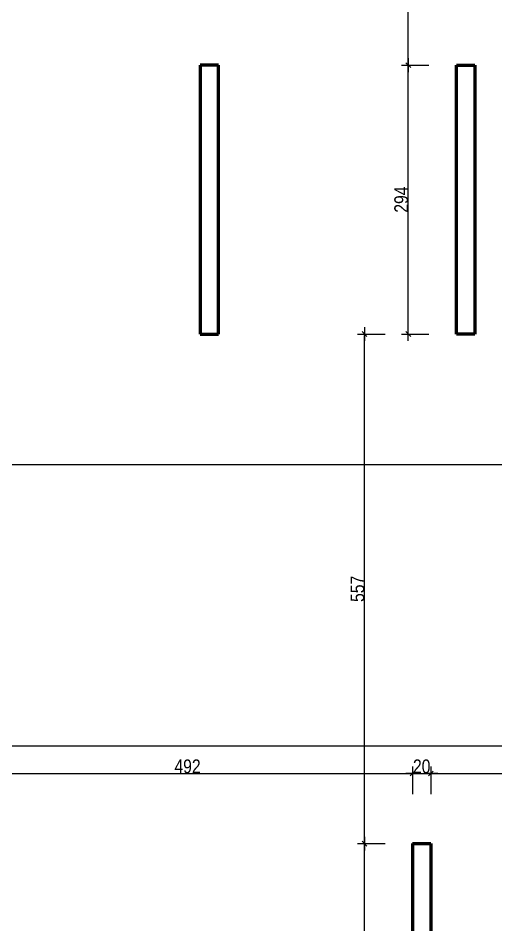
# Model space of a CAD drawing. Header units: centimetres. Extents: x 16433 to 114398, y -50094 to -12305.
# Drawn here: x 40043 to 40565, y -40593 to -39602 of the extents above; entities that cross this region are included whole.
import ezdxf

# ---------------------------------------------------------------- set-up
doc = ezdxf.new("R2010")
doc.units = ezdxf.units.CM
doc.header["$LTSCALE"] = 0.5
doc.layers.get('DEFPOINTS').update_dxf_attribs({"linetype": 'CONTINUOUS'})
doc.layers.add('01_cote_gen', color=4, linetype='CONTINUOUS')
doc.layers.add('AA_COTES', color=2, linetype='CONTINUOUS')
doc.layers.add('01_murs_coup', color=5, linetype='CONTINUOUS', lineweight=60)
doc.styles.add('STYLE2', font='ARIALN.TTF')
doc.dimstyles.new('JB50', dxfattribs={"dimscale": 0.1, "dimtxt": 150, "dimasz": 15, "dimexe": 0.1, "dimexo": 0.1, "dimgap": 0.09, "dimtad": 1, "dimdec": 1, "dimdsep": 46, "dimtxsty": 'STYLE2', "dimblk1": 'BOND_G', "dimblk2": 'BOND_D', "dimsah": 1, "dimcen": 1.5, "dimdle": 0.01, "dimse1": 1, "dimse2": 1, "dimclrd": 4, "dimclre": 2, "dimclrt": 6, "dimazin": 2, "dimtfac": 2.333333, "dimtdec": 1, "dimtix": 1, "dimtmove": 2, "dimatfit": 3, "dimldrblk": 'BOND_G', "dimfxl": 1, "dimtolj": 1, "dimtzin": 0, "dimarcsym": 0})

# ---------------------------------------------------------------- blocks, each defined once
blk = doc.blocks.new('BOND_G')
at = {"layer": 'AA_COTES', "color": 0}
for p, q in [((0, -5), (0, 15)), ((5, 0), (-5, 0)), ((1.77, 1.77), (-1.77, -1.77))]:
    blk.add_line(p, q, dxfattribs=at)
blk = doc.blocks.new('BOND_D')
at = {"layer": 'AA_COTES', "color": 0}
for p, q in [((5, 0), (-5, 0)), ((-1.77, -1.77), (1.77, 1.77)), ((0, 5), (0, -15))]:
    blk.add_line(p, q, dxfattribs=at)
blk = doc.blocks.new('*D2894')
at = {"layer": '01_cote_gen', "color": 4, "lineweight": -2, "transparency": 16777216}
blk.add_line((39983.39, -40427.9), (40472.39, -40427.9), dxfattribs=at)
at = {"layer": 'DEFPOINTS', "color": 0}
for p in [(40473.89, -40427.9), (39981.89, -40435.4), (40473.89, -40450.57)]:
    blk.add_point(p, dxfattribs=at)
at = {"layer": '01_cote_gen', "color": 4, "lineweight": -2, "transparency": 16777216, "xscale": 1.5, "yscale": 1.5, "zscale": 1.5, "rotation": 180}
blk.add_blockref('BOND_G', (39981.89, -40427.9), dxfattribs=at)
at = {"layer": '01_cote_gen', "color": 4, "lineweight": -2, "transparency": 16777216, "xscale": 1.5, "yscale": 1.5, "zscale": 1.5}
blk.add_blockref('BOND_D', (40473.89, -40427.9), dxfattribs=at)
at = {"layer": '01_cote_gen', "color": 6, "transparency": 16777216, "insert": (40227.89, -40420.23), "char_height": 15, "attachment_point": 5, "style": 'STYLE2'}
blk.add_mtext('\\A1;492', dxfattribs=at)
blk = doc.blocks.new('*D2895')
at = {"layer": '01_cote_gen', "color": 4, "lineweight": -2, "transparency": 16777216}
blk.add_line((40475.39, -40427.9), (40492.39, -40427.9), dxfattribs=at)
at = {"layer": 'DEFPOINTS', "color": 0}
for p in [(40493.89, -40427.9), (40473.89, -40450.57), (40493.89, -40450.57)]:
    blk.add_point(p, dxfattribs=at)
at = {"layer": '01_cote_gen', "color": 4, "lineweight": -2, "transparency": 16777216, "xscale": 1.5, "yscale": 1.5, "zscale": 1.5, "rotation": 180}
blk.add_blockref('BOND_G', (40473.89, -40427.9), dxfattribs=at)
at = {"layer": '01_cote_gen', "color": 4, "lineweight": -2, "transparency": 16777216, "xscale": 1.5, "yscale": 1.5, "zscale": 1.5}
blk.add_blockref('BOND_D', (40493.89, -40427.9), dxfattribs=at)
at = {"layer": '01_cote_gen', "color": 6, "transparency": 16777216, "insert": (40483.89, -40420.23), "char_height": 15, "attachment_point": 5, "style": 'STYLE2'}
blk.add_mtext('\\A1;20', dxfattribs=at)
blk = doc.blocks.new('*D2896')
at = {"layer": '01_cote_gen', "color": 4, "lineweight": -2, "transparency": 16777216}
blk.add_line((40495.39, -40427.9), (40752.39, -40427.9), dxfattribs=at)
at = {"layer": 'DEFPOINTS', "color": 0}
for p in [(40753.89, -40427.9), (40493.89, -40450.57), (40753.89, -40450.4)]:
    blk.add_point(p, dxfattribs=at)
at = {"layer": '01_cote_gen', "color": 4, "lineweight": -2, "transparency": 16777216, "xscale": 1.5, "yscale": 1.5, "zscale": 1.5, "rotation": 180}
blk.add_blockref('BOND_G', (40493.89, -40427.9), dxfattribs=at)
at = {"layer": '01_cote_gen', "color": 4, "lineweight": -2, "transparency": 16777216, "xscale": 1.5, "yscale": 1.5, "zscale": 1.5}
blk.add_blockref('BOND_D', (40753.89, -40427.9), dxfattribs=at)
at = {"layer": '01_cote_gen', "color": 6, "transparency": 16777216, "insert": (40623.89, -40420.23), "char_height": 15, "attachment_point": 5, "style": 'STYLE2'}
blk.add_mtext('\\A1;260', dxfattribs=at)
blk = doc.blocks.new('*D2936')
at = {"layer": '01_cote_gen', "color": 4, "lineweight": -2, "transparency": 16777216}
blk.add_line((41385.38, -40090.36), (39983.39, -40090.36), dxfattribs=at)
at = {"layer": 'DEFPOINTS', "color": 0}
for p in [(41386.88, -40064.42), (39981.89, -40088.13), (39981.89, -40090.36)]:
    blk.add_point(p, dxfattribs=at)
at = {"layer": '01_cote_gen', "color": 4, "lineweight": -2, "transparency": 16777216, "xscale": 1.5, "yscale": 1.5, "zscale": 1.5, "rotation": 180}
blk.add_blockref('BOND_D', (39981.89, -40090.36), dxfattribs=at)
at = {"layer": '01_cote_gen', "color": 4, "lineweight": -2, "transparency": 16777216, "xscale": 1.5, "yscale": 1.5, "zscale": 1.5}
blk.add_blockref('BOND_G', (41386.88, -40090.36), dxfattribs=at)
at = {"layer": '01_cote_gen', "color": 6, "transparency": 16777216, "insert": (40684.38, -40082.69), "char_height": 15, "attachment_point": 5, "style": 'STYLE2'}
blk.add_mtext('\\A1;1405', dxfattribs=at)
blk = doc.blocks.new('*D2938')
at = {"layer": '01_cote_gen', "color": 4, "lineweight": -2, "transparency": 16777216}
blk.add_line((39983.39, -40397.55), (41385.4, -40397.55), dxfattribs=at)
at = {"layer": 'DEFPOINTS', "color": 0}
for p in [(39981.89, -40375.19), (41386.9, -40397.55), (41386.9, -40450.4)]:
    blk.add_point(p, dxfattribs=at)
at = {"layer": '01_cote_gen', "color": 4, "lineweight": -2, "transparency": 16777216, "xscale": 1.5, "yscale": 1.5, "zscale": 1.5, "rotation": 180}
blk.add_blockref('BOND_G', (39981.89, -40397.55), dxfattribs=at)
at = {"layer": '01_cote_gen', "color": 4, "lineweight": -2, "transparency": 16777216, "xscale": 1.5, "yscale": 1.5, "zscale": 1.5}
blk.add_blockref('BOND_D', (41386.9, -40397.55), dxfattribs=at)
at = {"layer": '01_cote_gen', "color": 6, "transparency": 16777216, "insert": (40684.39, -40389.89), "char_height": 15, "attachment_point": 5, "style": 'STYLE2'}
blk.add_mtext('\\A1;1405', dxfattribs=at)
blk = doc.blocks.new('*D3041')
at = {"layer": '01_cote_gen', "color": 4, "lineweight": -2, "transparency": 16777216}
blk.add_line((40469.23, -39946.09), (40469.23, -39655.08), dxfattribs=at)
at = {"layer": 'DEFPOINTS', "color": 0}
for p in [(40469.23, -39653.58), (40521.89, -39653.58), (40521.89, -39947.59)]:
    blk.add_point(p, dxfattribs=at)
at = {"layer": '01_cote_gen', "color": 4, "lineweight": -2, "transparency": 16777216, "xscale": 1.5, "yscale": 1.5, "zscale": 1.5}
for name, p, rotation in [('BOND_D', (40469.23, -39653.58), 90), ('BOND_G', (40469.23, -39947.59), 270)]:
    blk.add_blockref(name, p, dxfattribs=dict(at, rotation=rotation))
at = {"layer": '01_cote_gen', "color": 6, "transparency": 16777216, "insert": (40461.56, -39800.58), "char_height": 15, "attachment_point": 5, "rotation": 90, "style": 'STYLE2'}
blk.add_mtext('\\A1;294', dxfattribs=at)
blk = doc.blocks.new('*D3042')
at = {"layer": '01_cote_gen', "color": 4, "lineweight": -2, "transparency": 16777216}
blk.add_line((40469.23, -39652.08), (40469.23, -39037.04), dxfattribs=at)
at = {"layer": 'DEFPOINTS', "color": 0}
for p in [(40469.23, -39035.54), (40561.97, -39035.54), (40491.73, -39653.58)]:
    blk.add_point(p, dxfattribs=at)
at = {"layer": '01_cote_gen', "color": 4, "lineweight": -2, "transparency": 16777216, "xscale": 1.5, "yscale": 1.5, "zscale": 1.5}
for name, p, rotation in [('BOND_D', (40469.23, -39035.54), 90), ('BOND_G', (40469.23, -39653.58), 270)]:
    blk.add_blockref(name, p, dxfattribs=dict(at, rotation=rotation))
at = {"layer": '01_cote_gen', "color": 6, "transparency": 16777216, "insert": (40461.56, -39344.56), "char_height": 15, "attachment_point": 5, "rotation": 90, "style": 'STYLE2'}
blk.add_mtext('\\A1;618', dxfattribs=at)
blk = doc.blocks.new('*D3043')
at = {"layer": '01_cote_gen', "color": 4, "lineweight": -2, "transparency": 16777216}
blk.add_line((40421.36, -41212.1), (40421.36, -40506.1), dxfattribs=at)
at = {"layer": 'DEFPOINTS', "color": 0}
for p in [(40421.36, -40504.6), (40493.89, -40504.6), (40493.89, -41213.6)]:
    blk.add_point(p, dxfattribs=at)
at = {"layer": '01_cote_gen', "color": 4, "lineweight": -2, "transparency": 16777216, "xscale": 1.5, "yscale": 1.5, "zscale": 1.5}
for name, p, rotation in [('BOND_D', (40421.36, -40504.6), 90), ('BOND_G', (40421.36, -41213.6), 270)]:
    blk.add_blockref(name, p, dxfattribs=dict(at, rotation=rotation))
at = {"layer": '01_cote_gen', "color": 6, "transparency": 16777216, "insert": (40413.69, -40859.1), "char_height": 15, "attachment_point": 5, "rotation": 90, "style": 'STYLE2'}
blk.add_mtext('\\A1;709', dxfattribs=at)
blk = doc.blocks.new('*D3044')
at = {"layer": '01_cote_gen', "color": 4, "lineweight": -2, "transparency": 16777216}
blk.add_line((40421.36, -40503.1), (40421.36, -39949.09), dxfattribs=at)
at = {"layer": 'DEFPOINTS', "color": 0}
for p in [(40421.36, -39947.59), (40443.86, -39947.59), (40443.86, -40504.6)]:
    blk.add_point(p, dxfattribs=at)
at = {"layer": '01_cote_gen', "color": 4, "lineweight": -2, "transparency": 16777216, "xscale": 1.5, "yscale": 1.5, "zscale": 1.5}
for name, p, rotation in [('BOND_D', (40421.36, -39947.59), 90), ('BOND_G', (40421.36, -40504.6), 270)]:
    blk.add_blockref(name, p, dxfattribs=dict(at, rotation=rotation))
at = {"layer": '01_cote_gen', "color": 6, "transparency": 16777216, "insert": (40413.72, -40226.09), "char_height": 15, "attachment_point": 5, "rotation": 90, "style": 'STYLE2'}
blk.add_mtext('\\A1;557', dxfattribs=at)

msp = doc.modelspace()

# ---------------------------------------------------------------- linework, layer by layer
at = {"layer": '01_murs_coup'}
for p, q in [((40241.886, -39653.582), (40241.886, -39947.587)), ((40261.886, -39653.582), (40241.886, -39653.582)), ((40261.886, -39947.587), (40261.886, -39653.582)), ((40521.886, -39653.582), (40541.886, -39653.582)), ((40521.886, -39947.587), (40521.886, -39653.582)), ((40541.886, -39653.582), (40541.886, -39947.587)), ((40241.886, -39947.587), (40261.886, -39947.587)), ((40541.886, -39947.587), (40521.886, -39947.587)), ((40473.89, -40504.6), (40493.89, -40504.6)), ((40473.89, -40504.6), (40473.89, -41213.6)), ((40493.89, -40504.6), (40493.89, -41213.6))]:
    msp.add_line(p, q, dxfattribs=at)

# ---------------------------------------------------------------- dimensions: what is measured, and where the dimension line sits
at = {"layer": '01_cote_gen'}
for base, p1, p2, picture, middle in [((40469.23, -39035.54), (40491.73, -39653.582), (40561.968, -39035.54), '*D3042', (40461.562, -39344.561)), ((40469.23, -39653.582), (40521.886, -39947.587), (40521.886, -39653.582), '*D3041', (40461.562, -39800.584)), ((40421.357, -39947.587), (40443.857, -40504.6), (40443.857, -39947.587), '*D3044', (40413.72, -40226.093)), ((40421.357, -40504.6), (40493.89, -41213.6), (40493.89, -40504.6), '*D3043', (40413.689, -40859.1))]:
    dim = msp.add_linear_dim(base=base, p1=p1, p2=p2, angle=90, dimstyle='JB50', dxfattribs=at)
    dim.commit()
    dim.dimension.update_dxf_attribs({"geometry": picture, "text_midpoint": middle})
for base, p1, p2, picture, middle in [((39981.886, -40090.361), (41386.882, -40064.416), (39981.886, -40088.128), '*D2936', (40684.384, -40082.693)), ((41386.896, -40397.553), (39981.886, -40375.193), (41386.896, -40450.402), '*D2938', (40684.391, -40389.885)), ((40473.89, -40427.902), (39981.886, -40435.402), (40473.89, -40450.568), '*D2894', (40227.888, -40420.234)), ((40493.89, -40427.902), (40473.89, -40450.568), (40493.89, -40450.568), '*D2895', (40483.89, -40420.234)), ((40753.891, -40427.902), (40493.89, -40450.568), (40753.891, -40450.402), '*D2896', (40623.89, -40420.234))]:
    dim = msp.add_linear_dim(base=base, p1=p1, p2=p2, dimstyle='JB50', dxfattribs=at)
    dim.commit()
    dim.dimension.update_dxf_attribs({"geometry": picture, "text_midpoint": middle})

doc.saveas('drawing.dxf')
